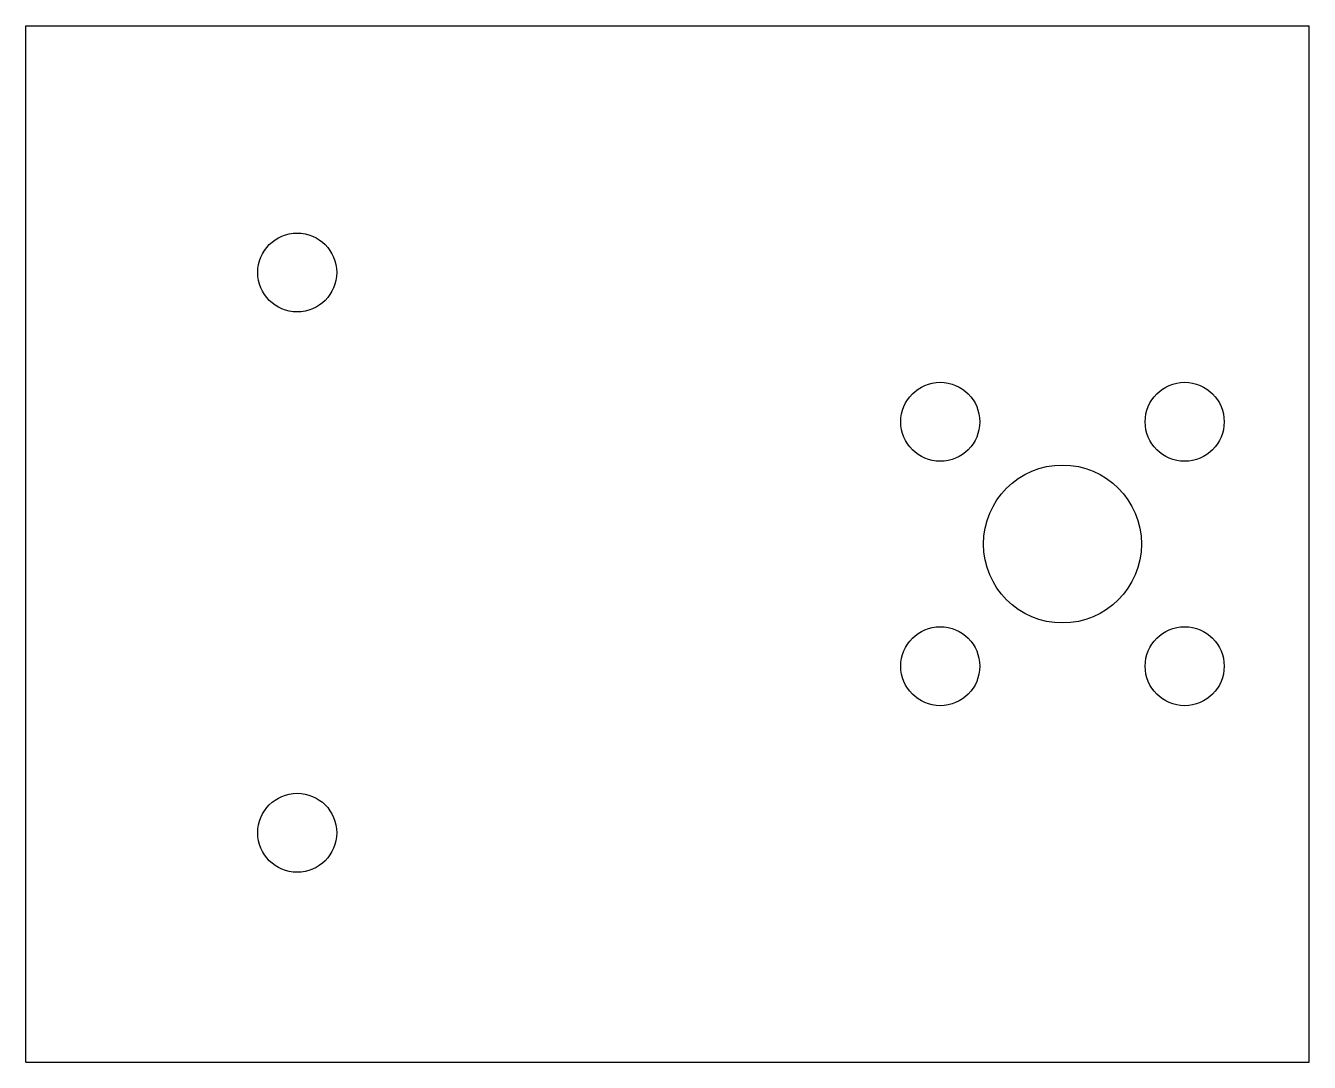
# Model space of a CAD drawing. Header units: millimetres. Extents: x -42 to 10, y -21 to 21.
import ezdxf

# ---------------------------------------------------------------- set-up
doc = ezdxf.new("R2010")
doc.units = ezdxf.units.MM

msp = doc.modelspace()

# ---------------------------------------------------------------- linework, layer by layer
for p, q in [((-42, -21), (-42, 21)), ((-42, 21), (10, 21)), ((10, -21), (10, 21)), ((-42, -21), (10, -21))]:
    msp.add_line(p, q)
for centre, radius in [((-31, 11), 1.6), ((-4.95, 4.95), 1.6), ((4.95, 4.95), 1.6), ((0, 0), 3.2), ((-4.95, -4.95), 1.6), ((4.95, -4.95), 1.6), ((-31, -11.7), 1.6)]:
    msp.add_circle(centre, radius)

doc.saveas('drawing.dxf')
